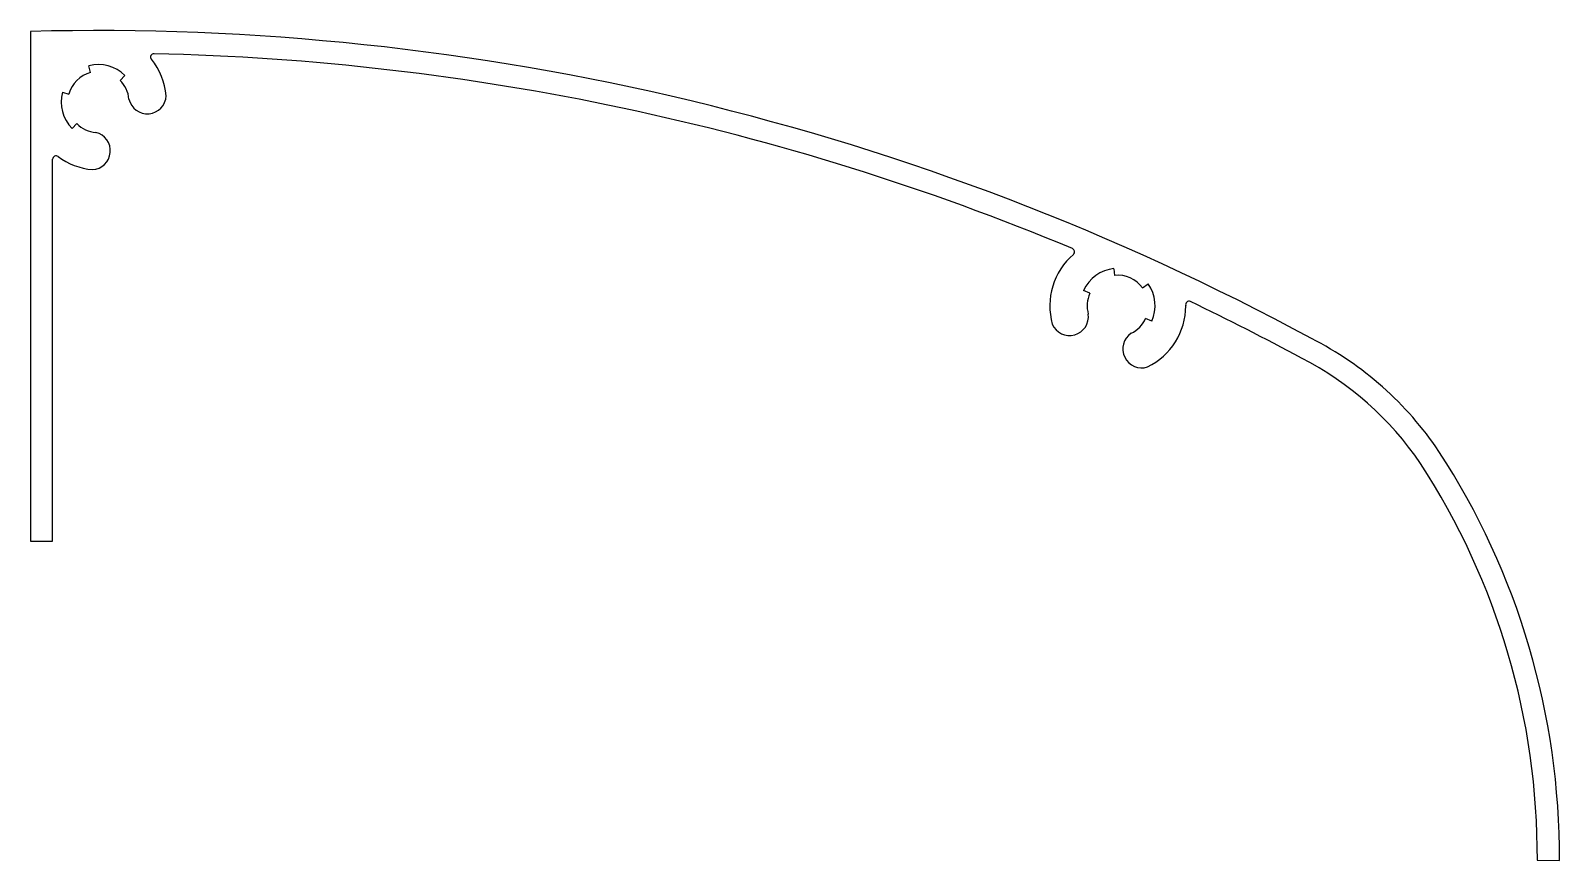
# Model space of a CAD drawing. Extents: x -73.2 to 16.8, y 241.5 to 290.3.
import ezdxf

# ---------------------------------------------------------------- set-up
doc = ezdxf.new("R2010")
doc.units = 0
doc.layers.get('0').update_dxf_attribs({"linetype": 'CONTINUOUS'})

msp = doc.modelspace()

# ---------------------------------------------------------------- linework, layer by layer
for p, q in [((-73.241, 290.291), (-73.241, 260.291)), ((-69.707, 287.885), (-69.81, 288.271)), ((-67.685, 287.702), (-67.968, 287.419)), ((-71.366, 286.715), (-70.979, 286.612)), ((-70.514, 284.873), (-70.796, 284.59)), ((-71.941, 260.291), (-71.941, 282.771)), ((-9.465, 276.334), (-9.424, 275.937)), ((-7.782, 275.2), (-7.457, 275.434)), ((-10.883, 274.883), (-11.248, 275.046)), ((-7.233, 273.246), (-7.598, 273.409)), ((-73.241, 260.291), (-71.941, 260.291)), ((15.459, 241.507), (16.759, 241.501))]:
    msp.add_line(p, q)
for centre, radius, start, end in [((-69.412, 139.979), 150.37, 61.57268, 91.45903), ((-65.975, 288.787), 0.2, 88.73203, 218.96717), ((-69.261, 140.361), 148.662, 67.30546, 88.73203), ((-69.241, 286.146), 2.2, 45, 105.00009), ((-69.241, 286.146), 4, 5.20989, 38.96717), ((-69.241, 286.146), 1.8, 104.99962, 164.99996), ((-69.241, 286.146), 1.8, 5.28572, 44.99983), ((-69.241, 286.146), 2.2, 164.99991, 225), ((-66.366, 286.558), 1.11, 192.83049, 357.46499), ((-69.241, 286.146), 1.8, 225, 264.86708), ((-69.654, 283.272), 1.11, 272.57409, 76.88074), ((-71.741, 282.771), 0.2, 53.47035, 180), ((-69.241, 286.146), 4, 233.47035, 264.79026), ((-11.981, 277.329), 0.2, 310.7261, 67.30546), ((-9.241, 274.146), 4, 130.7261, 195.63247), ((-9.241, 274.146), 2.2, 95.84212, 155.84221), ((-9.241, 274.146), 1.8, 35.84183, 95.84217), ((-9.241, 274.146), 2.2, 335.84221, 35.8423), ((-9.241, 274.146), 1.8, 155.84221, 195.70929), ((-12.074, 273.509), 1.11, 203.4163, 7.72295), ((-9.241, 274.146), 4, 296.0521, 0), ((-5.041, 274.206), 0.209, 65.69839, 196.60309), ((-69.387, 140.107), 148.947, 61.546, 64.3682), ((-9.241, 274.146), 1.8, 296.12785, 335.84228), ((-7.833, 271.606), 1.11, 123.6727, 288.3072), ((-6.972, 254.34), 20.08, 34.03328, 62.91355), ((-6.974, 254.338), 18.783, 34.10215, 62.91238), ((-26.97, 241.706), 43.73, 359.7314, 33.08766), ((-26.97, 241.706), 42.43, 359.7314, 33.08766)]:
    msp.add_arc(centre, radius, start, end)

doc.saveas('drawing.dxf')
